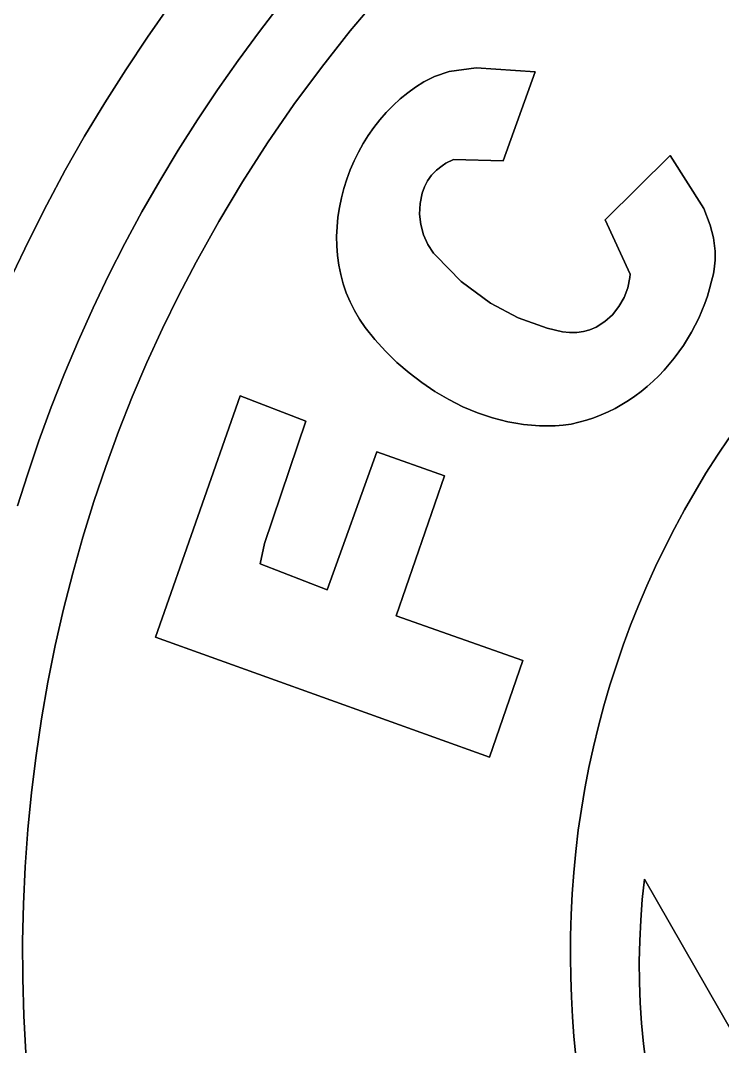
# Model space of a CAD drawing. Extents: x -357 to 364, y -246 to 254.
# Drawn here: x -113.3 to -56.7, y -2.5 to 80.2 of the extents above; entities that cross this region are included whole.
import ezdxf

# ---------------------------------------------------------------- set-up
doc = ezdxf.new("R2010")
doc.units = 0
doc.header["$MEASUREMENT"] = 0
doc.linetypes.add('CONTINUOUS_100', pattern=[0])
for name, color, linetype in [('COLOR_0260AAFF', 7, 'CONTINUOUS'), ('COLOR_DB053EFF', 7, 'CONTINUOUS'), ('COLOR_FFFFFFFF', 7, 'CONTINUOUS'), ('DAMIEL', 171, 'CONTINUOUS')]:
    doc.layers.add(name, color=color, linetype=linetype)

msp = doc.modelspace()

# ---------------------------------------------------------------- linework, layer by layer
at = {"layer": 'COLOR_0260AAFF', "linetype": 'CONTINUOUS_100'}
for p, q in [((-103.054922, 78.832675), (-101.235799, 81.41099)), ((-92.25868, 81.574174), (-94.029594, 79.284693)), ((-104.809604, 76.210456), (-103.054922, 78.832675)), ((-94.029594, 79.284693), (-95.746938, 76.954927)), ((-95.746938, 76.954927), (-97.40968, 74.586074)), ((-106.499219, 73.54606), (-104.809604, 76.210456)), ((-97.40968, 74.586074), (-99.01679, 72.179332)), ((-108.123143, 70.841217), (-106.499219, 73.54606)), ((-99.01679, 72.179332), (-100.567236, 69.735899)), ((-109.680751, 68.097654), (-108.123143, 70.841217)), ((-100.567236, 69.735899), (-102.059987, 67.256973)), ((-111.171418, 65.317099), (-109.680751, 68.097654)), ((-102.059987, 67.256973), (-103.494011, 64.743752)), ((-112.594518, 62.50128), (-111.171418, 65.317099)), ((-103.494011, 64.743752), (-104.868276, 62.197434)), ((-113.949427, 59.651925), (-112.594518, 62.50128)), ((-104.868276, 62.197434), (-106.181751, 59.619216)), ((-106.181751, 59.619216), (-107.433404, 57.010298)), ((-107.433404, 57.010298), (-108.622205, 54.371876)), ((-108.622205, 54.371876), (-109.747122, 51.70515)), ((-109.747122, 51.70515), (-110.807123, 49.011316)), ((-110.807123, 49.011316), (-111.801177, 46.291573)), ((-111.801177, 46.291573), (-112.728252, 43.547119)), ((-112.728252, 43.547119), (-113.519842, 41.049106)), ((-63.151781, 9.29807), (-62.9729, 10.959783)), ((-62.9729, 10.959783), (-49.040135, -13.38754)), ((-63.280609, 7.635026), (-63.151781, 9.29807)), ((-63.360178, 5.9715), (-63.280609, 7.635026)), ((-63.391282, 4.308341), (-63.360178, 5.9715)), ((-63.374714, 2.646401), (-63.391282, 4.308341)), ((-63.31127, 0.986529), (-63.374714, 2.646401)), ((-63.201743, -0.670425), (-63.31127, 0.986529)), ((-63.046927, -2.323611), (-63.201743, -0.670425)), ((-62.847616, -3.972179), (-63.046927, -2.323611))]:
    msp.add_line(p, q, dxfattribs=at)
at = {"layer": 'COLOR_DB053EFF', "linetype": 'CONTINUOUS_100'}
for p, q in [((-86.701405, 79.332575), (-84.290349, 82.187989)), ((-86.701405, 79.332575), (-84.290349, 82.187989)), ((-89.019971, 76.401471), (-86.701405, 79.332575)), ((-89.019971, 76.401471), (-86.701405, 79.332575)), ((-91.243078, 73.396907), (-89.019971, 76.401471)), ((-91.243078, 73.396907), (-89.019971, 76.401471)), ((-76.537944, 76.359241), (-78.718272, 76.06523)), ((-76.537944, 76.359241), (-78.718272, 76.06523)), ((-71.779527, 76.040663), (-76.537944, 76.359241)), ((-71.779527, 76.040663), (-76.537944, 76.359241)), ((-79.914561, 75.665653), (-80.778307, 75.22844)), ((-79.914561, 75.665653), (-80.778307, 75.22844)), ((-78.718272, 76.06523), (-79.914561, 75.665653)), ((-78.718272, 76.06523), (-79.914561, 75.665653)), ((-74.377992, 68.856975), (-71.779527, 76.040663)), ((-74.377992, 68.856975), (-71.779527, 76.040663)), ((-81.4354, 74.811362), (-82.06617, 74.354976)), ((-81.4354, 74.811362), (-82.06617, 74.354976)), ((-80.778307, 75.22844), (-81.4354, 74.811362)), ((-80.778307, 75.22844), (-81.4354, 74.811362)), ((-82.669622, 73.861546), (-83.244759, 73.333331)), ((-82.669622, 73.861546), (-83.244759, 73.333331)), ((-82.06617, 74.354976), (-82.669622, 73.861546)), ((-82.06617, 74.354976), (-82.669622, 73.861546)), ((-93.367754, 70.321112), (-91.243078, 73.396907)), ((-93.367754, 70.321112), (-91.243078, 73.396907)), ((-83.244759, 73.333331), (-83.790587, 72.772594)), ((-83.244759, 73.333331), (-83.790587, 72.772594)), ((-84.306107, 72.181597), (-84.790325, 71.5626)), ((-84.306107, 72.181597), (-84.790325, 71.5626)), ((-83.790587, 72.772594), (-84.306107, 72.181597)), ((-83.790587, 72.772594), (-84.306107, 72.181597)), ((-84.790325, 71.5626), (-85.242245, 70.917866)), ((-84.790325, 71.5626), (-85.242245, 70.917866)), ((-95.39103, 67.176316), (-93.367754, 70.321112)), ((-95.39103, 67.176316), (-93.367754, 70.321112)), ((-85.242245, 70.917866), (-85.660871, 70.249655)), ((-85.242245, 70.917866), (-85.660871, 70.249655)), ((-86.045206, 69.560229), (-86.394255, 68.851851)), ((-86.045206, 69.560229), (-86.394255, 68.851851)), ((-85.660871, 70.249655), (-86.045206, 69.560229)), ((-85.660871, 70.249655), (-86.045206, 69.560229)), ((-86.394255, 68.851851), (-86.707022, 68.12678)), ((-86.394255, 68.851851), (-86.707022, 68.12678)), ((-79.297096, 68.468704), (-78.998884, 68.683461)), ((-79.297096, 68.468704), (-78.998884, 68.683461)), ((-78.998884, 68.683461), (-78.367643, 68.966361)), ((-78.998884, 68.683461), (-78.367643, 68.966361)), ((-78.367643, 68.966361), (-74.377992, 68.856975)), ((-78.367643, 68.966361), (-74.377992, 68.856975)), ((-60.903229, 69.296658), (-66.134581, 64.110065)), ((-60.903229, 69.296658), (-66.134581, 64.110065)), ((-58.17966, 65.029537), (-60.903229, 69.296658)), ((-58.17966, 65.029537), (-60.903229, 69.296658)), ((-86.707022, 68.12678), (-86.98251, 67.38728)), ((-86.707022, 68.12678), (-86.98251, 67.38728)), ((-80.139359, 67.708505), (-79.752347, 68.115308)), ((-80.139359, 67.708505), (-79.752347, 68.115308)), ((-79.752347, 68.115308), (-79.297096, 68.468704)), ((-79.752347, 68.115308), (-79.297096, 68.468704)), ((-97.309934, 63.964747), (-95.39103, 67.176316)), ((-97.309934, 63.964747), (-95.39103, 67.176316)), ((-86.98251, 67.38728), (-87.219725, 66.635611)), ((-86.98251, 67.38728), (-87.219725, 66.635611)), ((-80.7143, 66.765092), (-80.45954, 67.255897)), ((-80.7143, 66.765092), (-80.45954, 67.255897)), ((-80.45954, 67.255897), (-80.139359, 67.708505)), ((-80.45954, 67.255897), (-80.139359, 67.708505)), ((-87.219725, 66.635611), (-87.417669, 65.874035)), ((-87.219725, 66.635611), (-87.417669, 65.874035)), ((-81.074231, 65.420868), (-80.905049, 66.243693)), ((-81.074231, 65.420868), (-80.905049, 66.243693)), ((-80.905049, 66.243693), (-80.7143, 66.765092)), ((-80.905049, 66.243693), (-80.7143, 66.765092)), ((-87.417669, 65.874035), (-87.575347, 65.104813)), ((-87.417669, 65.874035), (-87.575347, 65.104813)), ((-81.107315, 64.571988), (-81.074231, 65.420868)), ((-81.107315, 64.571988), (-81.074231, 65.420868)), ((-87.575347, 65.104813), (-87.691764, 64.330208)), ((-87.575347, 65.104813), (-87.691764, 64.330208)), ((-81.009054, 63.722718), (-81.107315, 64.571988)), ((-81.009054, 63.722718), (-81.107315, 64.571988)), ((-57.665079, 63.688153), (-58.17966, 65.029537)), ((-57.665079, 63.688153), (-58.17966, 65.029537)), ((-99.121497, 60.688636), (-97.309934, 63.964747)), ((-99.121497, 60.688636), (-97.309934, 63.964747)), ((-87.691764, 64.330208), (-87.765922, 63.552479)), ((-87.691764, 64.330208), (-87.765922, 63.552479)), ((-80.784207, 62.898726), (-81.009054, 63.722718)), ((-80.784207, 62.898726), (-81.009054, 63.722718)), ((-66.134581, 64.110065), (-64.138304, 59.726604)), ((-66.134581, 64.110065), (-64.138304, 59.726604)), ((-87.765922, 63.552479), (-87.796826, 62.77389)), ((-87.765922, 63.552479), (-87.796826, 62.77389)), ((-80.437527, 62.12568), (-80.784207, 62.898726)), ((-80.437527, 62.12568), (-80.784207, 62.898726)), ((-57.40813, 62.650543), (-57.665079, 63.688153)), ((-57.40813, 62.650543), (-57.665079, 63.688153)), ((-87.796826, 62.77389), (-87.78348, 61.996701)), ((-87.796826, 62.77389), (-87.78348, 61.996701)), ((-79.973773, 61.429245), (-80.437527, 62.12568)), ((-79.973773, 61.429245), (-80.437527, 62.12568)), ((-57.283009, 61.587534), (-57.40813, 62.650543)), ((-57.283009, 61.587534), (-57.40813, 62.650543)), ((-87.78348, 61.996701), (-87.724888, 61.223175)), ((-87.78348, 61.996701), (-87.724888, 61.223175)), ((-87.724888, 61.223175), (-87.620055, 60.455571)), ((-87.724888, 61.223175), (-87.620055, 60.455571)), ((-79.793994, 61.218562), (-79.973773, 61.429245)), ((-79.793994, 61.218562), (-79.973773, 61.429245)), ((-77.747606, 59.135059), (-79.793994, 61.218562)), ((-77.747606, 59.135059), (-79.793994, 61.218562)), ((-57.282286, 60.865488), (-57.283009, 61.587534)), ((-57.282286, 60.865488), (-57.283009, 61.587534)), ((-100.518755, 58.027976), (-99.121497, 60.688636)), ((-100.518755, 58.027976), (-99.121497, 60.688636)), ((-87.620055, 60.455571), (-87.467983, 59.696153)), ((-87.620055, 60.455571), (-87.467983, 59.696153)), ((-57.354332, 60.133261), (-57.282286, 60.865488)), ((-57.354332, 60.133261), (-57.282286, 60.865488)), ((-87.467983, 59.696153), (-87.267678, 58.947182)), ((-87.467983, 59.696153), (-87.267678, 58.947182)), ((-64.138304, 59.726604), (-64.161816, 59.446018)), ((-64.138304, 59.726604), (-64.161816, 59.446018)), ((-57.556141, 59.15362), (-57.419417, 59.763469)), ((-57.556141, 59.15362), (-57.419417, 59.763469)), ((-57.419417, 59.763469), (-57.354332, 60.133261)), ((-57.419417, 59.763469), (-57.354332, 60.133261)), ((-87.267678, 58.947182), (-87.018142, 58.210919)), ((-87.267678, 58.947182), (-87.018142, 58.210919)), ((-75.388494, 57.393463), (-77.747606, 59.135059)), ((-75.388494, 57.393463), (-77.747606, 59.135059)), ((-64.161816, 59.446018), (-64.326784, 58.620372)), ((-64.161816, 59.446018), (-64.326784, 58.620372)), ((-57.717569, 58.548063), (-57.556141, 59.15362)), ((-57.717569, 58.548063), (-57.556141, 59.15362)), ((-101.843846, 55.331759), (-100.518755, 58.027976)), ((-101.843846, 55.331759), (-100.518755, 58.027976)), ((-87.018142, 58.210919), (-86.718381, 57.489625)), ((-87.018142, 58.210919), (-86.718381, 57.489625)), ((-64.326784, 58.620372), (-64.623339, 57.83385)), ((-64.326784, 58.620372), (-64.623339, 57.83385)), ((-58.112457, 57.353896), (-57.90318, 57.947816)), ((-58.112457, 57.353896), (-57.90318, 57.947816)), ((-57.90318, 57.947816), (-57.717569, 58.548063)), ((-57.90318, 57.947816), (-57.717569, 58.548063)), ((-86.718381, 57.489625), (-86.367399, 56.785562)), ((-86.718381, 57.489625), (-86.367399, 56.785562)), ((-73.16784, 56.217873), (-75.388494, 57.393463)), ((-73.16784, 56.217873), (-75.388494, 57.393463)), ((-65.038544, 57.105679), (-65.559464, 56.455089)), ((-65.038544, 57.105679), (-65.559464, 56.455089)), ((-64.623339, 57.83385), (-65.038544, 57.105679)), ((-64.623339, 57.83385), (-65.038544, 57.105679)), ((-58.344879, 56.767322), (-58.112457, 57.353896)), ((-58.344879, 56.767322), (-58.112457, 57.353896)), ((-86.367399, 56.785562), (-85.964198, 56.100993)), ((-86.367399, 56.785562), (-85.964198, 56.100993)), ((-65.559464, 56.455089), (-66.173162, 55.901305)), ((-65.559464, 56.455089), (-66.173162, 55.901305)), ((-58.599928, 56.18911), (-58.344879, 56.767322)), ((-58.599928, 56.18911), (-58.344879, 56.767322)), ((-85.964198, 56.100993), (-85.507784, 55.438177)), ((-85.964198, 56.100993), (-85.507784, 55.438177)), ((-85.507784, 55.438177), (-84.710981, 54.450037)), ((-85.507784, 55.438177), (-84.710981, 54.450037)), ((-70.80805, 55.374616), (-73.16784, 56.217873)), ((-70.80805, 55.374616), (-73.16784, 56.217873)), ((-66.866702, 55.463558), (-67.367031, 55.245686)), ((-66.866702, 55.463558), (-67.367031, 55.245686)), ((-66.173162, 55.901305), (-66.866702, 55.463558)), ((-66.173162, 55.901305), (-66.866702, 55.463558)), ((-59.17583, 55.061845), (-58.877084, 55.620279)), ((-59.17583, 55.061845), (-58.877084, 55.620279)), ((-58.877084, 55.620279), (-58.599928, 56.18911)), ((-58.877084, 55.620279), (-58.599928, 56.18911)), ((-103.096551, 52.601932), (-101.843846, 55.331759)), ((-103.096551, 52.601932), (-101.843846, 55.331759)), ((-69.58905, 55.089315), (-70.80805, 55.374616)), ((-69.58905, 55.089315), (-70.80805, 55.374616)), ((-69.008106, 55.009746), (-69.58905, 55.089315)), ((-69.008106, 55.009746), (-69.58905, 55.089315)), ((-68.441566, 55.013082), (-69.008106, 55.009746)), ((-68.441566, 55.013082), (-69.008106, 55.009746)), ((-67.893263, 55.093628), (-68.441566, 55.013082)), ((-67.893263, 55.093628), (-68.441566, 55.013082)), ((-67.367031, 55.245686), (-67.893263, 55.093628)), ((-67.367031, 55.245686), (-67.893263, 55.093628)), ((-59.495645, 54.514828), (-59.17583, 55.061845)), ((-59.495645, 54.514828), (-59.17583, 55.061845)), ((-84.710981, 54.450037), (-83.851307, 53.504624)), ((-84.710981, 54.450037), (-83.851307, 53.504624)), ((-60.196408, 53.459112), (-59.836011, 53.980245)), ((-60.196408, 53.459112), (-59.836011, 53.980245)), ((-59.836011, 53.980245), (-59.495645, 54.514828)), ((-59.836011, 53.980245), (-59.495645, 54.514828)), ((-83.851307, 53.504624), (-82.932971, 52.60745)), ((-83.851307, 53.504624), (-82.932971, 52.60745)), ((-60.975221, 52.461273), (-60.576317, 52.952449)), ((-60.975221, 52.461273), (-60.576317, 52.952449)), ((-60.576317, 52.952449), (-60.196408, 53.459112)), ((-60.576317, 52.952449), (-60.196408, 53.459112)), ((-104.276653, 49.840442), (-103.096551, 52.601932)), ((-104.276653, 49.840442), (-103.096551, 52.601932)), ((-82.932971, 52.60745), (-81.960181, 51.764022)), ((-82.932971, 52.60745), (-81.960181, 51.764022)), ((-61.392598, 51.986601), (-60.975221, 52.461273)), ((-61.392598, 51.986601), (-60.975221, 52.461273)), ((-81.960181, 51.764022), (-80.937149, 50.979852)), ((-81.960181, 51.764022), (-80.937149, 50.979852)), ((-62.280701, 51.090841), (-61.827932, 51.529451)), ((-62.280701, 51.090841), (-61.827932, 51.529451)), ((-61.827932, 51.529451), (-61.392598, 51.986601)), ((-61.827932, 51.529451), (-61.392598, 51.986601)), ((-80.937149, 50.979852), (-79.868082, 50.26045)), ((-80.937149, 50.979852), (-79.868082, 50.26045)), ((-63.236473, 50.273312), (-62.750388, 50.671789)), ((-63.236473, 50.273312), (-62.750388, 50.671789)), ((-62.750388, 50.671789), (-62.280701, 51.090841)), ((-62.750388, 50.671789), (-62.280701, 51.090841)), ((-105.383933, 47.049235), (-104.276653, 49.840442)), ((-105.383933, 47.049235), (-104.276653, 49.840442)), ((-95.58667, 49.922741), (-102.413876, 30.44653)), ((-95.58667, 49.922741), (-102.413876, 30.44653)), ((-90.29177, 47.86904), (-95.58667, 49.922741)), ((-90.29177, 47.86904), (-95.58667, 49.922741)), ((-79.868082, 50.26045), (-78.757191, 49.611324)), ((-79.868082, 50.26045), (-78.757191, 49.611324)), ((-64.255763, 49.542155), (-63.738438, 49.896428)), ((-64.255763, 49.542155), (-63.738438, 49.896428)), ((-63.738438, 49.896428), (-63.236473, 50.273312)), ((-63.738438, 49.896428), (-63.236473, 50.273312)), ((-78.757191, 49.611324), (-77.608685, 49.037985)), ((-78.757191, 49.611324), (-77.608685, 49.037985)), ((-77.608685, 49.037985), (-76.426774, 48.545942)), ((-77.608685, 49.037985), (-76.426774, 48.545942)), ((-65.894708, 48.625178), (-65.334417, 48.905512)), ((-65.894708, 48.625178), (-65.334417, 48.905512)), ((-65.334417, 48.905512), (-64.787928, 49.211511)), ((-65.334417, 48.905512), (-64.787928, 49.211511)), ((-64.787928, 49.211511), (-64.255763, 49.542155)), ((-64.787928, 49.211511), (-64.255763, 49.542155)), ((-76.426774, 48.545942), (-75.215667, 48.140706)), ((-76.426774, 48.545942), (-75.215667, 48.140706)), ((-75.215667, 48.140706), (-74.60048, 47.972362)), ((-75.215667, 48.140706), (-74.60048, 47.972362)), ((-67.65321, 47.948334), (-67.054624, 48.145571)), ((-67.65321, 47.948334), (-67.054624, 48.145571)), ((-67.054624, 48.145571), (-66.468283, 48.371525)), ((-67.054624, 48.145571), (-66.468283, 48.371525)), ((-66.468283, 48.371525), (-65.894708, 48.625178)), ((-66.468283, 48.371525), (-65.894708, 48.625178)), ((-93.621732, 38.009184), (-90.29177, 47.86904)), ((-93.621732, 38.009184), (-90.29177, 47.86904)), ((-74.60048, 47.972362), (-73.979573, 47.827786)), ((-74.60048, 47.972362), (-73.979573, 47.827786)), ((-73.979573, 47.827786), (-73.353472, 47.707666)), ((-73.979573, 47.827786), (-73.353472, 47.707666)), ((-73.353472, 47.707666), (-72.722703, 47.612692)), ((-73.353472, 47.707666), (-72.722703, 47.612692)), ((-72.722703, 47.612692), (-72.087792, 47.543551)), ((-72.722703, 47.612692), (-72.087792, 47.543551)), ((-72.087792, 47.543551), (-71.449266, 47.500933)), ((-72.087792, 47.543551), (-71.449266, 47.500933)), ((-71.449266, 47.500933), (-70.80765, 47.485527)), ((-71.449266, 47.500933), (-70.80765, 47.485527)), ((-70.80765, 47.485527), (-70.163471, 47.498021)), ((-70.80765, 47.485527), (-70.163471, 47.498021)), ((-70.163471, 47.498021), (-69.517255, 47.539103)), ((-70.163471, 47.498021), (-69.517255, 47.539103)), ((-69.517255, 47.539103), (-68.885045, 47.644083)), ((-69.517255, 47.539103), (-68.885045, 47.644083)), ((-68.885045, 47.644083), (-68.263523, 47.780832)), ((-68.885045, 47.644083), (-68.263523, 47.780832)), ((-68.263523, 47.780832), (-67.65321, 47.948334)), ((-68.263523, 47.780832), (-67.65321, 47.948334)), ((-106.418174, 44.230257), (-105.383933, 47.049235)), ((-106.418174, 44.230257), (-105.383933, 47.049235)), ((-56.140378, 46.542386), (-57.094206, 45.122034)), ((-56.140378, 46.542386), (-57.094206, 45.122034)), ((-84.554331, 45.401475), (-88.573234, 34.270579)), ((-84.554331, 45.401475), (-88.573234, 34.270579)), ((-79.090116, 43.465497), (-84.554331, 45.401475)), ((-79.090116, 43.465497), (-84.554331, 45.401475)), ((-57.094206, 45.122034), (-58.013529, 43.679103)), ((-57.094206, 45.122034), (-58.013529, 43.679103)), ((-107.379156, 41.385456), (-106.418174, 44.230257)), ((-107.379156, 41.385456), (-106.418174, 44.230257)), ((-83.004672, 32.185532), (-79.090116, 43.465497)), ((-83.004672, 32.185532), (-79.090116, 43.465497)), ((-58.013529, 43.679103), (-58.898038, 42.214503)), ((-58.013529, 43.679103), (-58.898038, 42.214503)), ((-58.898038, 42.214503), (-59.747429, 40.729147)), ((-58.898038, 42.214503), (-59.747429, 40.729147)), ((-108.266662, 38.516777), (-107.379156, 41.385456)), ((-108.266662, 38.516777), (-107.379156, 41.385456)), ((-59.747429, 40.729147), (-60.561393, 39.223947)), ((-59.747429, 40.729147), (-60.561393, 39.223947)), ((-60.561393, 39.223947), (-61.339623, 37.699816)), ((-60.561393, 39.223947), (-61.339623, 37.699816)), ((-109.080473, 35.626168), (-108.266662, 38.516777)), ((-109.080473, 35.626168), (-108.266662, 38.516777)), ((-93.962896, 36.378422), (-93.621732, 38.009184)), ((-93.962896, 36.378422), (-93.621732, 38.009184)), ((-61.339623, 37.699816), (-62.081814, 36.157667)), ((-61.339623, 37.699816), (-62.081814, 36.157667)), ((-109.820372, 32.715575), (-109.080473, 35.626168)), ((-109.820372, 32.715575), (-109.080473, 35.626168)), ((-88.573234, 34.270579), (-93.962896, 36.378422)), ((-88.573234, 34.270579), (-93.962896, 36.378422)), ((-62.081814, 36.157667), (-62.787657, 34.598411)), ((-62.081814, 36.157667), (-62.787657, 34.598411)), ((-62.787657, 34.598411), (-63.456847, 33.02296)), ((-62.787657, 34.598411), (-63.456847, 33.02296)), ((-110.48614, 29.786944), (-109.820372, 32.715575)), ((-110.48614, 29.786944), (-109.820372, 32.715575)), ((-63.456847, 33.02296), (-64.089077, 31.432228)), ((-63.456847, 33.02296), (-64.089077, 31.432228)), ((-72.771271, 28.585845), (-83.004672, 32.185532)), ((-72.771271, 28.585845), (-83.004672, 32.185532)), ((-64.089077, 31.432228), (-64.684039, 29.827126)), ((-64.089077, 31.432228), (-64.684039, 29.827126)), ((-111.077558, 26.842223), (-110.48614, 29.786944)), ((-111.077558, 26.842223), (-110.48614, 29.786944)), ((-102.413876, 30.44653), (-75.482012, 20.789302)), ((-102.413876, 30.44653), (-75.482012, 20.789302)), ((-64.684039, 29.827126), (-65.241427, 28.208567)), ((-64.684039, 29.827126), (-65.241427, 28.208567)), ((-75.482012, 20.789302), (-72.771271, 28.585845)), ((-75.482012, 20.789302), (-72.771271, 28.585845)), ((-65.241427, 28.208567), (-65.760934, 26.577463)), ((-65.241427, 28.208567), (-65.760934, 26.577463)), ((-111.594409, 23.883357), (-111.077558, 26.842223)), ((-111.594409, 23.883357), (-111.077558, 26.842223)), ((-65.760934, 26.577463), (-66.242253, 24.934727)), ((-65.760934, 26.577463), (-66.242253, 24.934727)), ((-66.242253, 24.934727), (-66.685077, 23.28127)), ((-66.242253, 24.934727), (-66.685077, 23.28127)), ((-112.036475, 20.912293), (-111.594409, 23.883357)), ((-112.036475, 20.912293), (-111.594409, 23.883357)), ((-66.685077, 23.28127), (-67.0891, 21.618005)), ((-66.685077, 23.28127), (-67.0891, 21.618005)), ((-67.0891, 21.618005), (-67.454015, 19.945844)), ((-67.0891, 21.618005), (-67.454015, 19.945844)), ((-112.403537, 17.930978), (-112.036475, 20.912293)), ((-112.403537, 17.930978), (-112.036475, 20.912293)), ((-67.454015, 19.945844), (-67.779514, 18.265701)), ((-67.454015, 19.945844), (-67.779514, 18.265701)), ((-67.779514, 18.265701), (-68.065291, 16.578486)), ((-67.779514, 18.265701), (-68.065291, 16.578486)), ((-112.695377, 14.941358), (-112.403537, 17.930978)), ((-112.695377, 14.941358), (-112.403537, 17.930978)), ((-68.065291, 16.578486), (-68.31104, 14.885113)), ((-68.065291, 16.578486), (-68.31104, 14.885113)), ((-112.911776, 11.945379), (-112.695377, 14.941358)), ((-112.911776, 11.945379), (-112.695377, 14.941358)), ((-68.31104, 14.885113), (-68.516453, 13.186493)), ((-68.31104, 14.885113), (-68.516453, 13.186493)), ((-68.516453, 13.186493), (-68.681223, 11.48354)), ((-68.516453, 13.186493), (-68.681223, 11.48354)), ((-113.052518, 8.94499), (-112.911776, 11.945379)), ((-113.052518, 8.94499), (-112.911776, 11.945379)), ((-68.681223, 11.48354), (-68.805044, 9.777165)), ((-68.681223, 11.48354), (-68.805044, 9.777165)), ((-68.805044, 9.777165), (-68.887608, 8.06828)), ((-68.805044, 9.777165), (-68.887608, 8.06828)), ((-113.117382, 5.942135), (-113.052518, 8.94499)), ((-113.117382, 5.942135), (-113.052518, 8.94499)), ((-68.887608, 8.06828), (-68.92861, 6.357799)), ((-68.887608, 8.06828), (-68.92861, 6.357799)), ((-113.106152, 2.938761), (-113.117382, 5.942135)), ((-113.106152, 2.938761), (-113.117382, 5.942135)), ((-68.92861, 6.357799), (-68.927742, 4.646633)), ((-68.92861, 6.357799), (-68.927742, 4.646633)), ((-68.927742, 4.646633), (-68.918267, 3.046427)), ((-68.927742, 4.646633), (-68.918267, 3.046427)), ((-113.018609, -0.063184), (-113.106152, 2.938761)), ((-113.018609, -0.063184), (-113.106152, 2.938761)), ((-68.918267, 3.046427), (-68.871498, 1.447379)), ((-68.918267, 3.046427), (-68.871498, 1.447379)), ((-68.871498, 1.447379), (-68.78775, -0.149796)), ((-68.871498, 1.447379), (-68.78775, -0.149796)), ((-112.854534, -3.061754), (-113.018609, -0.063184)), ((-112.854534, -3.061754), (-113.018609, -0.063184)), ((-68.78775, -0.149796), (-68.667344, -1.744383)), ((-68.78775, -0.149796), (-68.667344, -1.744383)), ((-68.667344, -1.744383), (-68.510595, -3.335667)), ((-68.667344, -1.744383), (-68.510595, -3.335667))]:
    msp.add_line(p, q, dxfattribs=at)
at = {"layer": 'COLOR_FFFFFFFF', "linetype": 'CONTINUOUS_100'}
for p, q in [((-84.290349, 82.187989), (-86.701405, 79.332575)), ((-101.235799, 81.41099), (-103.054922, 78.832675)), ((-94.029594, 79.284693), (-92.25868, 81.574174)), ((-103.054922, 78.832675), (-104.809604, 76.210456)), ((-95.746938, 76.954927), (-94.029594, 79.284693)), ((-86.701405, 79.332575), (-89.019971, 76.401471)), ((-97.40968, 74.586074), (-95.746938, 76.954927)), ((-104.809604, 76.210456), (-106.499219, 73.54606)), ((-89.019971, 76.401471), (-91.243078, 73.396907)), ((-78.718272, 76.06523), (-76.537944, 76.359241)), ((-76.537944, 76.359241), (-71.779527, 76.040663)), ((-80.778307, 75.22844), (-79.914561, 75.665653)), ((-79.914561, 75.665653), (-78.718272, 76.06523)), ((-71.779527, 76.040663), (-74.377992, 68.856975)), ((-99.01679, 72.179332), (-97.40968, 74.586074)), ((-82.06617, 74.354976), (-81.4354, 74.811362)), ((-81.4354, 74.811362), (-80.778307, 75.22844)), ((-83.244759, 73.333331), (-82.669622, 73.861546)), ((-82.669622, 73.861546), (-82.06617, 74.354976)), ((-106.499219, 73.54606), (-108.123143, 70.841217)), ((-91.243078, 73.396907), (-93.367754, 70.321112)), ((-83.790587, 72.772594), (-83.244759, 73.333331)), ((-100.567236, 69.735899), (-99.01679, 72.179332)), ((-84.790325, 71.5626), (-84.306107, 72.181597)), ((-84.306107, 72.181597), (-83.790587, 72.772594)), ((-85.242245, 70.917866), (-84.790325, 71.5626)), ((-108.123143, 70.841217), (-109.680751, 68.097654)), ((-93.367754, 70.321112), (-95.39103, 67.176316)), ((-85.660871, 70.249655), (-85.242245, 70.917866)), ((-102.059987, 67.256973), (-100.567236, 69.735899)), ((-86.394255, 68.851851), (-86.045206, 69.560229)), ((-86.045206, 69.560229), (-85.660871, 70.249655)), ((-86.707022, 68.12678), (-86.394255, 68.851851)), ((-78.998884, 68.683461), (-79.297096, 68.468704)), ((-78.367643, 68.966361), (-78.998884, 68.683461)), ((-74.377992, 68.856975), (-78.367643, 68.966361)), ((-66.134581, 64.110065), (-60.903229, 69.296658)), ((-60.903229, 69.296658), (-58.17966, 65.029537)), ((-109.680751, 68.097654), (-111.171418, 65.317099)), ((-86.98251, 67.38728), (-86.707022, 68.12678)), ((-79.752347, 68.115308), (-80.139359, 67.708505)), ((-79.297096, 68.468704), (-79.752347, 68.115308)), ((-103.494011, 64.743752), (-102.059987, 67.256973)), ((-95.39103, 67.176316), (-97.309934, 63.964747)), ((-87.219725, 66.635611), (-86.98251, 67.38728)), ((-80.45954, 67.255897), (-80.7143, 66.765092)), ((-80.139359, 67.708505), (-80.45954, 67.255897)), ((-87.417669, 65.874035), (-87.219725, 66.635611)), ((-80.905049, 66.243693), (-81.074231, 65.420868)), ((-80.7143, 66.765092), (-80.905049, 66.243693)), ((-87.575347, 65.104813), (-87.417669, 65.874035)), ((-81.074231, 65.420868), (-81.107315, 64.571988)), ((-111.171418, 65.317099), (-112.594518, 62.50128)), ((-104.868276, 62.197434), (-103.494011, 64.743752)), ((-87.691764, 64.330208), (-87.575347, 65.104813)), ((-81.107315, 64.571988), (-81.009054, 63.722718)), ((-58.17966, 65.029537), (-57.665079, 63.688153)), ((-97.309934, 63.964747), (-99.121497, 60.688636)), ((-87.765922, 63.552479), (-87.691764, 64.330208)), ((-81.009054, 63.722718), (-80.784207, 62.898726)), ((-64.138304, 59.726604), (-66.134581, 64.110065)), ((-87.796826, 62.77389), (-87.765922, 63.552479)), ((-80.784207, 62.898726), (-80.437527, 62.12568)), ((-57.665079, 63.688153), (-57.40813, 62.650543)), ((-112.594518, 62.50128), (-113.949427, 59.651925)), ((-106.181751, 59.619216), (-104.868276, 62.197434)), ((-87.78348, 61.996701), (-87.796826, 62.77389)), ((-80.437527, 62.12568), (-79.973773, 61.429245)), ((-57.40813, 62.650543), (-57.283009, 61.587534)), ((-87.724888, 61.223175), (-87.78348, 61.996701)), ((-87.620055, 60.455571), (-87.724888, 61.223175)), ((-79.973773, 61.429245), (-79.793994, 61.218562)), ((-79.793994, 61.218562), (-77.747606, 59.135059)), ((-57.283009, 61.587534), (-57.282286, 60.865488)), ((-99.121497, 60.688636), (-100.518755, 58.027976)), ((-87.467983, 59.696153), (-87.620055, 60.455571)), ((-57.282286, 60.865488), (-57.354332, 60.133261)), ((-107.433404, 57.010298), (-106.181751, 59.619216)), ((-87.267678, 58.947182), (-87.467983, 59.696153)), ((-64.161816, 59.446018), (-64.138304, 59.726604)), ((-57.419417, 59.763469), (-57.556141, 59.15362)), ((-57.354332, 60.133261), (-57.419417, 59.763469)), ((-87.018142, 58.210919), (-87.267678, 58.947182)), ((-77.747606, 59.135059), (-75.388494, 57.393463)), ((-64.326784, 58.620372), (-64.161816, 59.446018)), ((-57.556141, 59.15362), (-57.717569, 58.548063)), ((-100.518755, 58.027976), (-101.843846, 55.331759)), ((-86.718381, 57.489625), (-87.018142, 58.210919)), ((-64.623339, 57.83385), (-64.326784, 58.620372)), ((-57.90318, 57.947816), (-58.112457, 57.353896)), ((-57.717569, 58.548063), (-57.90318, 57.947816)), ((-86.367399, 56.785562), (-86.718381, 57.489625)), ((-75.388494, 57.393463), (-73.16784, 56.217873)), ((-65.559464, 56.455089), (-65.038544, 57.105679)), ((-65.038544, 57.105679), (-64.623339, 57.83385)), ((-58.112457, 57.353896), (-58.344879, 56.767322)), ((-108.622205, 54.371876), (-107.433404, 57.010298)), ((-85.964198, 56.100993), (-86.367399, 56.785562)), ((-66.173162, 55.901305), (-65.559464, 56.455089)), ((-58.344879, 56.767322), (-58.599928, 56.18911)), ((-85.507784, 55.438177), (-85.964198, 56.100993)), ((-84.710981, 54.450037), (-85.507784, 55.438177)), ((-73.16784, 56.217873), (-70.80805, 55.374616)), ((-67.367031, 55.245686), (-66.866702, 55.463558)), ((-66.866702, 55.463558), (-66.173162, 55.901305)), ((-58.877084, 55.620279), (-59.17583, 55.061845)), ((-58.599928, 56.18911), (-58.877084, 55.620279)), ((-101.843846, 55.331759), (-103.096551, 52.601932)), ((-70.80805, 55.374616), (-69.58905, 55.089315)), ((-69.58905, 55.089315), (-69.008106, 55.009746)), ((-69.008106, 55.009746), (-68.441566, 55.013082)), ((-68.441566, 55.013082), (-67.893263, 55.093628)), ((-67.893263, 55.093628), (-67.367031, 55.245686)), ((-59.17583, 55.061845), (-59.495645, 54.514828)), ((-109.747122, 51.70515), (-108.622205, 54.371876)), ((-83.851307, 53.504624), (-84.710981, 54.450037)), ((-59.836011, 53.980245), (-60.196408, 53.459112)), ((-59.495645, 54.514828), (-59.836011, 53.980245)), ((-82.932971, 52.60745), (-83.851307, 53.504624)), ((-60.576317, 52.952449), (-60.975221, 52.461273)), ((-60.196408, 53.459112), (-60.576317, 52.952449)), ((-103.096551, 52.601932), (-104.276653, 49.840442)), ((-81.960181, 51.764022), (-82.932971, 52.60745)), ((-60.975221, 52.461273), (-61.392598, 51.986601)), ((-110.807123, 49.011316), (-109.747122, 51.70515)), ((-80.937149, 50.979852), (-81.960181, 51.764022)), ((-61.827932, 51.529451), (-62.280701, 51.090841)), ((-61.392598, 51.986601), (-61.827932, 51.529451)), ((-79.868082, 50.26045), (-80.937149, 50.979852)), ((-62.750388, 50.671789), (-63.236473, 50.273312)), ((-62.280701, 51.090841), (-62.750388, 50.671789)), ((-104.276653, 49.840442), (-105.383933, 47.049235)), ((-102.413876, 30.44653), (-95.58667, 49.922741)), ((-95.58667, 49.922741), (-90.29177, 47.86904)), ((-78.757191, 49.611324), (-79.868082, 50.26045)), ((-63.738438, 49.896428), (-64.255763, 49.542155)), ((-63.236473, 50.273312), (-63.738438, 49.896428)), ((-111.801177, 46.291573), (-110.807123, 49.011316)), ((-77.608685, 49.037985), (-78.757191, 49.611324)), ((-76.426774, 48.545942), (-77.608685, 49.037985)), ((-65.334417, 48.905512), (-65.894708, 48.625178)), ((-64.787928, 49.211511), (-65.334417, 48.905512)), ((-64.255763, 49.542155), (-64.787928, 49.211511)), ((-75.215667, 48.140706), (-76.426774, 48.545942)), ((-74.60048, 47.972362), (-75.215667, 48.140706)), ((-67.054624, 48.145571), (-67.65321, 47.948334)), ((-66.468283, 48.371525), (-67.054624, 48.145571)), ((-65.894708, 48.625178), (-66.468283, 48.371525)), ((-90.29177, 47.86904), (-93.621732, 38.009184)), ((-73.979573, 47.827786), (-74.60048, 47.972362)), ((-73.353472, 47.707666), (-73.979573, 47.827786)), ((-72.722703, 47.612692), (-73.353472, 47.707666)), ((-72.087792, 47.543551), (-72.722703, 47.612692)), ((-71.449266, 47.500933), (-72.087792, 47.543551)), ((-70.80765, 47.485527), (-71.449266, 47.500933)), ((-70.163471, 47.498021), (-70.80765, 47.485527)), ((-69.517255, 47.539103), (-70.163471, 47.498021)), ((-68.885045, 47.644083), (-69.517255, 47.539103)), ((-68.263523, 47.780832), (-68.885045, 47.644083)), ((-67.65321, 47.948334), (-68.263523, 47.780832)), ((-105.383933, 47.049235), (-106.418174, 44.230257)), ((-57.094206, 45.122034), (-56.140378, 46.542386)), ((-112.728252, 43.547119), (-111.801177, 46.291573)), ((-88.573234, 34.270579), (-84.554331, 45.401475)), ((-84.554331, 45.401475), (-79.090116, 43.465497)), ((-58.013529, 43.679103), (-57.094206, 45.122034)), ((-106.418174, 44.230257), (-107.379156, 41.385456)), ((-113.519842, 41.049106), (-112.728252, 43.547119)), ((-79.090116, 43.465497), (-83.004672, 32.185532)), ((-58.898038, 42.214503), (-58.013529, 43.679103)), ((-59.747429, 40.729147), (-58.898038, 42.214503)), ((-107.379156, 41.385456), (-108.266662, 38.516777)), ((-60.561393, 39.223947), (-59.747429, 40.729147)), ((-61.339623, 37.699816), (-60.561393, 39.223947)), ((-108.266662, 38.516777), (-109.080473, 35.626168)), ((-93.621732, 38.009184), (-93.962896, 36.378422)), ((-62.081814, 36.157667), (-61.339623, 37.699816)), ((-109.080473, 35.626168), (-109.820372, 32.715575)), ((-93.962896, 36.378422), (-88.573234, 34.270579)), ((-62.787657, 34.598411), (-62.081814, 36.157667)), ((-63.456847, 33.02296), (-62.787657, 34.598411)), ((-109.820372, 32.715575), (-110.48614, 29.786944)), ((-64.089077, 31.432228), (-63.456847, 33.02296)), ((-83.004672, 32.185532), (-72.771271, 28.585845)), ((-64.684039, 29.827126), (-64.089077, 31.432228)), ((-110.48614, 29.786944), (-111.077558, 26.842223)), ((-75.482012, 20.789302), (-102.413876, 30.44653)), ((-65.241427, 28.208567), (-64.684039, 29.827126)), ((-72.771271, 28.585845), (-75.482012, 20.789302)), ((-65.760934, 26.577463), (-65.241427, 28.208567)), ((-111.077558, 26.842223), (-111.594409, 23.883357)), ((-66.242253, 24.934727), (-65.760934, 26.577463)), ((-66.685077, 23.28127), (-66.242253, 24.934727)), ((-111.594409, 23.883357), (-112.036475, 20.912293)), ((-67.0891, 21.618005), (-66.685077, 23.28127)), ((-67.454015, 19.945844), (-67.0891, 21.618005)), ((-112.036475, 20.912293), (-112.403537, 17.930978)), ((-67.779514, 18.265701), (-67.454015, 19.945844)), ((-68.065291, 16.578486), (-67.779514, 18.265701)), ((-112.403537, 17.930978), (-112.695377, 14.941358)), ((-68.31104, 14.885113), (-68.065291, 16.578486)), ((-112.695377, 14.941358), (-112.911776, 11.945379)), ((-68.516453, 13.186493), (-68.31104, 14.885113)), ((-68.681223, 11.48354), (-68.516453, 13.186493)), ((-112.911776, 11.945379), (-113.052518, 8.94499)), ((-68.805044, 9.777165), (-68.681223, 11.48354)), ((-62.9729, 10.959783), (-63.151781, 9.29807)), ((-49.040135, -13.38754), (-62.9729, 10.959783)), ((-68.887608, 8.06828), (-68.805044, 9.777165)), ((-63.151781, 9.29807), (-63.280609, 7.635026)), ((-113.052518, 8.94499), (-113.117382, 5.942135)), ((-68.92861, 6.357799), (-68.887608, 8.06828)), ((-63.280609, 7.635026), (-63.360178, 5.9715)), ((-113.117382, 5.942135), (-113.106152, 2.938761)), ((-68.927742, 4.646633), (-68.92861, 6.357799)), ((-63.360178, 5.9715), (-63.391282, 4.308341)), ((-68.918267, 3.046427), (-68.927742, 4.646633)), ((-63.391282, 4.308341), (-63.374714, 2.646401)), ((-113.106152, 2.938761), (-113.018609, -0.063184)), ((-68.871498, 1.447379), (-68.918267, 3.046427)), ((-63.374714, 2.646401), (-63.31127, 0.986529)), ((-68.78775, -0.149796), (-68.871498, 1.447379)), ((-63.31127, 0.986529), (-63.201743, -0.670425)), ((-113.018609, -0.063184), (-112.854534, -3.061754)), ((-68.667344, -1.744383), (-68.78775, -0.149796)), ((-63.201743, -0.670425), (-63.046927, -2.323611)), ((-68.510595, -3.335667), (-68.667344, -1.744383)), ((-63.046927, -2.323611), (-62.847616, -3.972179))]:
    msp.add_line(p, q, dxfattribs=at)
at = {"layer": 'DAMIEL', "linetype": 'CONTINUOUS_100'}
for p, q in [((-86.701405, 79.332575), (-84.290349, 82.187989)), ((-86.701405, 79.332575), (-84.290349, 82.187989)), ((-103.054922, 78.832675), (-101.235799, 81.41099)), ((-92.25868, 81.574174), (-94.029594, 79.284693)), ((-104.809604, 76.210456), (-103.054922, 78.832675)), ((-94.029594, 79.284693), (-95.746938, 76.954927)), ((-89.019971, 76.401471), (-86.701405, 79.332575)), ((-89.019971, 76.401471), (-86.701405, 79.332575)), ((-95.746938, 76.954927), (-97.40968, 74.586074)), ((-106.499219, 73.54606), (-104.809604, 76.210456)), ((-91.243078, 73.396907), (-89.019971, 76.401471)), ((-91.243078, 73.396907), (-89.019971, 76.401471)), ((-76.537944, 76.359241), (-78.718272, 76.06523)), ((-76.537944, 76.359241), (-78.718272, 76.06523)), ((-71.779527, 76.040663), (-76.537944, 76.359241)), ((-71.779527, 76.040663), (-76.537944, 76.359241)), ((-79.914561, 75.665653), (-80.778307, 75.22844)), ((-79.914561, 75.665653), (-80.778307, 75.22844)), ((-78.718272, 76.06523), (-79.914561, 75.665653)), ((-78.718272, 76.06523), (-79.914561, 75.665653)), ((-74.377992, 68.856975), (-71.779527, 76.040663)), ((-74.377992, 68.856975), (-71.779527, 76.040663)), ((-97.40968, 74.586074), (-99.01679, 72.179332)), ((-81.4354, 74.811362), (-82.06617, 74.354976)), ((-81.4354, 74.811362), (-82.06617, 74.354976)), ((-80.778307, 75.22844), (-81.4354, 74.811362)), ((-80.778307, 75.22844), (-81.4354, 74.811362)), ((-82.669622, 73.861546), (-83.244759, 73.333331)), ((-82.669622, 73.861546), (-83.244759, 73.333331)), ((-82.06617, 74.354976), (-82.669622, 73.861546)), ((-82.06617, 74.354976), (-82.669622, 73.861546)), ((-108.123143, 70.841217), (-106.499219, 73.54606)), ((-93.367754, 70.321112), (-91.243078, 73.396907)), ((-93.367754, 70.321112), (-91.243078, 73.396907)), ((-83.244759, 73.333331), (-83.790587, 72.772594)), ((-83.244759, 73.333331), (-83.790587, 72.772594)), ((-99.01679, 72.179332), (-100.567236, 69.735899)), ((-84.306107, 72.181597), (-84.790325, 71.5626)), ((-84.306107, 72.181597), (-84.790325, 71.5626)), ((-83.790587, 72.772594), (-84.306107, 72.181597)), ((-83.790587, 72.772594), (-84.306107, 72.181597)), ((-84.790325, 71.5626), (-85.242245, 70.917866)), ((-84.790325, 71.5626), (-85.242245, 70.917866)), ((-109.680751, 68.097654), (-108.123143, 70.841217)), ((-95.39103, 67.176316), (-93.367754, 70.321112)), ((-95.39103, 67.176316), (-93.367754, 70.321112)), ((-85.242245, 70.917866), (-85.660871, 70.249655)), ((-85.242245, 70.917866), (-85.660871, 70.249655)), ((-100.567236, 69.735899), (-102.059987, 67.256973)), ((-86.045206, 69.560229), (-86.394255, 68.851851)), ((-86.045206, 69.560229), (-86.394255, 68.851851)), ((-85.660871, 70.249655), (-86.045206, 69.560229)), ((-85.660871, 70.249655), (-86.045206, 69.560229)), ((-86.394255, 68.851851), (-86.707022, 68.12678)), ((-86.394255, 68.851851), (-86.707022, 68.12678)), ((-79.297096, 68.468704), (-78.998884, 68.683461)), ((-79.297096, 68.468704), (-78.998884, 68.683461)), ((-78.998884, 68.683461), (-78.367643, 68.966361)), ((-78.998884, 68.683461), (-78.367643, 68.966361)), ((-78.367643, 68.966361), (-74.377992, 68.856975)), ((-78.367643, 68.966361), (-74.377992, 68.856975)), ((-60.903229, 69.296658), (-66.134581, 64.110065)), ((-60.903229, 69.296658), (-66.134581, 64.110065)), ((-58.17966, 65.029537), (-60.903229, 69.296658)), ((-58.17966, 65.029537), (-60.903229, 69.296658)), ((-111.171418, 65.317099), (-109.680751, 68.097654)), ((-86.707022, 68.12678), (-86.98251, 67.38728)), ((-86.707022, 68.12678), (-86.98251, 67.38728)), ((-80.139359, 67.708505), (-79.752347, 68.115308)), ((-80.139359, 67.708505), (-79.752347, 68.115308)), ((-79.752347, 68.115308), (-79.297096, 68.468704)), ((-79.752347, 68.115308), (-79.297096, 68.468704)), ((-102.059987, 67.256973), (-103.494011, 64.743752)), ((-97.309934, 63.964747), (-95.39103, 67.176316)), ((-97.309934, 63.964747), (-95.39103, 67.176316)), ((-86.98251, 67.38728), (-87.219725, 66.635611)), ((-86.98251, 67.38728), (-87.219725, 66.635611)), ((-80.7143, 66.765092), (-80.45954, 67.255897)), ((-80.7143, 66.765092), (-80.45954, 67.255897)), ((-80.45954, 67.255897), (-80.139359, 67.708505)), ((-80.45954, 67.255897), (-80.139359, 67.708505)), ((-87.219725, 66.635611), (-87.417669, 65.874035)), ((-87.219725, 66.635611), (-87.417669, 65.874035)), ((-81.074231, 65.420868), (-80.905049, 66.243693)), ((-81.074231, 65.420868), (-80.905049, 66.243693)), ((-80.905049, 66.243693), (-80.7143, 66.765092)), ((-80.905049, 66.243693), (-80.7143, 66.765092)), ((-87.417669, 65.874035), (-87.575347, 65.104813)), ((-87.417669, 65.874035), (-87.575347, 65.104813)), ((-81.107315, 64.571988), (-81.074231, 65.420868)), ((-81.107315, 64.571988), (-81.074231, 65.420868)), ((-112.594518, 62.50128), (-111.171418, 65.317099)), ((-103.494011, 64.743752), (-104.868276, 62.197434)), ((-87.575347, 65.104813), (-87.691764, 64.330208)), ((-87.575347, 65.104813), (-87.691764, 64.330208)), ((-81.009054, 63.722718), (-81.107315, 64.571988)), ((-81.009054, 63.722718), (-81.107315, 64.571988)), ((-57.665079, 63.688153), (-58.17966, 65.029537)), ((-57.665079, 63.688153), (-58.17966, 65.029537)), ((-99.121497, 60.688636), (-97.309934, 63.964747)), ((-99.121497, 60.688636), (-97.309934, 63.964747)), ((-87.691764, 64.330208), (-87.765922, 63.552479)), ((-87.691764, 64.330208), (-87.765922, 63.552479)), ((-80.784207, 62.898726), (-81.009054, 63.722718)), ((-80.784207, 62.898726), (-81.009054, 63.722718)), ((-66.134581, 64.110065), (-64.138304, 59.726604)), ((-66.134581, 64.110065), (-64.138304, 59.726604)), ((-87.765922, 63.552479), (-87.796826, 62.77389)), ((-87.765922, 63.552479), (-87.796826, 62.77389)), ((-80.437527, 62.12568), (-80.784207, 62.898726)), ((-80.437527, 62.12568), (-80.784207, 62.898726)), ((-57.40813, 62.650543), (-57.665079, 63.688153)), ((-57.40813, 62.650543), (-57.665079, 63.688153)), ((-113.949427, 59.651925), (-112.594518, 62.50128)), ((-104.868276, 62.197434), (-106.181751, 59.619216)), ((-87.796826, 62.77389), (-87.78348, 61.996701)), ((-87.796826, 62.77389), (-87.78348, 61.996701)), ((-79.973773, 61.429245), (-80.437527, 62.12568)), ((-79.973773, 61.429245), (-80.437527, 62.12568)), ((-57.283009, 61.587534), (-57.40813, 62.650543)), ((-57.283009, 61.587534), (-57.40813, 62.650543)), ((-87.78348, 61.996701), (-87.724888, 61.223175)), ((-87.78348, 61.996701), (-87.724888, 61.223175)), ((-87.724888, 61.223175), (-87.620055, 60.455571)), ((-87.724888, 61.223175), (-87.620055, 60.455571)), ((-79.793994, 61.218562), (-79.973773, 61.429245)), ((-79.793994, 61.218562), (-79.973773, 61.429245)), ((-77.747606, 59.135059), (-79.793994, 61.218562)), ((-77.747606, 59.135059), (-79.793994, 61.218562)), ((-57.282286, 60.865488), (-57.283009, 61.587534)), ((-57.282286, 60.865488), (-57.283009, 61.587534)), ((-100.518755, 58.027976), (-99.121497, 60.688636)), ((-100.518755, 58.027976), (-99.121497, 60.688636)), ((-87.620055, 60.455571), (-87.467983, 59.696153)), ((-87.620055, 60.455571), (-87.467983, 59.696153)), ((-57.354332, 60.133261), (-57.282286, 60.865488)), ((-57.354332, 60.133261), (-57.282286, 60.865488)), ((-106.181751, 59.619216), (-107.433404, 57.010298)), ((-87.467983, 59.696153), (-87.267678, 58.947182)), ((-87.467983, 59.696153), (-87.267678, 58.947182)), ((-64.138304, 59.726604), (-64.161816, 59.446018)), ((-64.138304, 59.726604), (-64.161816, 59.446018)), ((-57.556141, 59.15362), (-57.419417, 59.763469)), ((-57.556141, 59.15362), (-57.419417, 59.763469)), ((-57.419417, 59.763469), (-57.354332, 60.133261)), ((-57.419417, 59.763469), (-57.354332, 60.133261)), ((-87.267678, 58.947182), (-87.018142, 58.210919)), ((-87.267678, 58.947182), (-87.018142, 58.210919)), ((-75.388494, 57.393463), (-77.747606, 59.135059)), ((-75.388494, 57.393463), (-77.747606, 59.135059)), ((-64.161816, 59.446018), (-64.326784, 58.620372)), ((-64.161816, 59.446018), (-64.326784, 58.620372)), ((-57.717569, 58.548063), (-57.556141, 59.15362)), ((-57.717569, 58.548063), (-57.556141, 59.15362)), ((-101.843846, 55.331759), (-100.518755, 58.027976)), ((-101.843846, 55.331759), (-100.518755, 58.027976)), ((-87.018142, 58.210919), (-86.718381, 57.489625)), ((-87.018142, 58.210919), (-86.718381, 57.489625)), ((-64.326784, 58.620372), (-64.623339, 57.83385)), ((-64.326784, 58.620372), (-64.623339, 57.83385)), ((-58.112457, 57.353896), (-57.90318, 57.947816)), ((-58.112457, 57.353896), (-57.90318, 57.947816)), ((-57.90318, 57.947816), (-57.717569, 58.548063)), ((-57.90318, 57.947816), (-57.717569, 58.548063)), ((-86.718381, 57.489625), (-86.367399, 56.785562)), ((-86.718381, 57.489625), (-86.367399, 56.785562)), ((-73.16784, 56.217873), (-75.388494, 57.393463)), ((-73.16784, 56.217873), (-75.388494, 57.393463)), ((-65.038544, 57.105679), (-65.559464, 56.455089)), ((-65.038544, 57.105679), (-65.559464, 56.455089)), ((-64.623339, 57.83385), (-65.038544, 57.105679)), ((-64.623339, 57.83385), (-65.038544, 57.105679)), ((-58.344879, 56.767322), (-58.112457, 57.353896)), ((-58.344879, 56.767322), (-58.112457, 57.353896)), ((-107.433404, 57.010298), (-108.622205, 54.371876)), ((-86.367399, 56.785562), (-85.964198, 56.100993)), ((-86.367399, 56.785562), (-85.964198, 56.100993)), ((-65.559464, 56.455089), (-66.173162, 55.901305)), ((-65.559464, 56.455089), (-66.173162, 55.901305)), ((-58.599928, 56.18911), (-58.344879, 56.767322)), ((-58.599928, 56.18911), (-58.344879, 56.767322)), ((-85.964198, 56.100993), (-85.507784, 55.438177)), ((-85.964198, 56.100993), (-85.507784, 55.438177)), ((-85.507784, 55.438177), (-84.710981, 54.450037)), ((-85.507784, 55.438177), (-84.710981, 54.450037)), ((-70.80805, 55.374616), (-73.16784, 56.217873)), ((-70.80805, 55.374616), (-73.16784, 56.217873)), ((-66.866702, 55.463558), (-67.367031, 55.245686)), ((-66.866702, 55.463558), (-67.367031, 55.245686)), ((-66.173162, 55.901305), (-66.866702, 55.463558)), ((-66.173162, 55.901305), (-66.866702, 55.463558)), ((-59.17583, 55.061845), (-58.877084, 55.620279)), ((-59.17583, 55.061845), (-58.877084, 55.620279)), ((-58.877084, 55.620279), (-58.599928, 56.18911)), ((-58.877084, 55.620279), (-58.599928, 56.18911)), ((-103.096551, 52.601932), (-101.843846, 55.331759)), ((-103.096551, 52.601932), (-101.843846, 55.331759)), ((-69.58905, 55.089315), (-70.80805, 55.374616)), ((-69.58905, 55.089315), (-70.80805, 55.374616)), ((-69.008106, 55.009746), (-69.58905, 55.089315)), ((-69.008106, 55.009746), (-69.58905, 55.089315)), ((-68.441566, 55.013082), (-69.008106, 55.009746)), ((-68.441566, 55.013082), (-69.008106, 55.009746)), ((-67.893263, 55.093628), (-68.441566, 55.013082)), ((-67.893263, 55.093628), (-68.441566, 55.013082)), ((-67.367031, 55.245686), (-67.893263, 55.093628)), ((-67.367031, 55.245686), (-67.893263, 55.093628)), ((-59.495645, 54.514828), (-59.17583, 55.061845)), ((-59.495645, 54.514828), (-59.17583, 55.061845)), ((-108.622205, 54.371876), (-109.747122, 51.70515)), ((-84.710981, 54.450037), (-83.851307, 53.504624)), ((-84.710981, 54.450037), (-83.851307, 53.504624)), ((-60.196408, 53.459112), (-59.836011, 53.980245)), ((-60.196408, 53.459112), (-59.836011, 53.980245)), ((-59.836011, 53.980245), (-59.495645, 54.514828)), ((-59.836011, 53.980245), (-59.495645, 54.514828)), ((-83.851307, 53.504624), (-82.932971, 52.60745)), ((-83.851307, 53.504624), (-82.932971, 52.60745)), ((-60.975221, 52.461273), (-60.576317, 52.952449)), ((-60.975221, 52.461273), (-60.576317, 52.952449)), ((-60.576317, 52.952449), (-60.196408, 53.459112)), ((-60.576317, 52.952449), (-60.196408, 53.459112)), ((-104.276653, 49.840442), (-103.096551, 52.601932)), ((-104.276653, 49.840442), (-103.096551, 52.601932)), ((-82.932971, 52.60745), (-81.960181, 51.764022)), ((-82.932971, 52.60745), (-81.960181, 51.764022)), ((-61.392598, 51.986601), (-60.975221, 52.461273)), ((-61.392598, 51.986601), (-60.975221, 52.461273)), ((-109.747122, 51.70515), (-110.807123, 49.011316)), ((-81.960181, 51.764022), (-80.937149, 50.979852)), ((-81.960181, 51.764022), (-80.937149, 50.979852)), ((-62.280701, 51.090841), (-61.827932, 51.529451)), ((-62.280701, 51.090841), (-61.827932, 51.529451)), ((-61.827932, 51.529451), (-61.392598, 51.986601)), ((-61.827932, 51.529451), (-61.392598, 51.986601)), ((-80.937149, 50.979852), (-79.868082, 50.26045)), ((-80.937149, 50.979852), (-79.868082, 50.26045)), ((-63.236473, 50.273312), (-62.750388, 50.671789)), ((-63.236473, 50.273312), (-62.750388, 50.671789)), ((-62.750388, 50.671789), (-62.280701, 51.090841)), ((-62.750388, 50.671789), (-62.280701, 51.090841)), ((-105.383933, 47.049235), (-104.276653, 49.840442)), ((-105.383933, 47.049235), (-104.276653, 49.840442)), ((-95.58667, 49.922741), (-102.413876, 30.44653)), ((-95.58667, 49.922741), (-102.413876, 30.44653)), ((-90.29177, 47.86904), (-95.58667, 49.922741)), ((-90.29177, 47.86904), (-95.58667, 49.922741)), ((-79.868082, 50.26045), (-78.757191, 49.611324)), ((-79.868082, 50.26045), (-78.757191, 49.611324)), ((-64.255763, 49.542155), (-63.738438, 49.896428)), ((-64.255763, 49.542155), (-63.738438, 49.896428)), ((-63.738438, 49.896428), (-63.236473, 50.273312)), ((-63.738438, 49.896428), (-63.236473, 50.273312)), ((-110.807123, 49.011316), (-111.801177, 46.291573)), ((-78.757191, 49.611324), (-77.608685, 49.037985)), ((-78.757191, 49.611324), (-77.608685, 49.037985)), ((-77.608685, 49.037985), (-76.426774, 48.545942)), ((-77.608685, 49.037985), (-76.426774, 48.545942)), ((-65.894708, 48.625178), (-65.334417, 48.905512)), ((-65.894708, 48.625178), (-65.334417, 48.905512)), ((-65.334417, 48.905512), (-64.787928, 49.211511)), ((-65.334417, 48.905512), (-64.787928, 49.211511)), ((-64.787928, 49.211511), (-64.255763, 49.542155)), ((-64.787928, 49.211511), (-64.255763, 49.542155)), ((-76.426774, 48.545942), (-75.215667, 48.140706)), ((-76.426774, 48.545942), (-75.215667, 48.140706)), ((-75.215667, 48.140706), (-74.60048, 47.972362)), ((-75.215667, 48.140706), (-74.60048, 47.972362)), ((-67.65321, 47.948334), (-67.054624, 48.145571)), ((-67.65321, 47.948334), (-67.054624, 48.145571)), ((-67.054624, 48.145571), (-66.468283, 48.371525)), ((-67.054624, 48.145571), (-66.468283, 48.371525)), ((-66.468283, 48.371525), (-65.894708, 48.625178)), ((-66.468283, 48.371525), (-65.894708, 48.625178)), ((-93.621732, 38.009184), (-90.29177, 47.86904)), ((-93.621732, 38.009184), (-90.29177, 47.86904)), ((-74.60048, 47.972362), (-73.979573, 47.827786)), ((-74.60048, 47.972362), (-73.979573, 47.827786)), ((-73.979573, 47.827786), (-73.353472, 47.707666)), ((-73.979573, 47.827786), (-73.353472, 47.707666)), ((-73.353472, 47.707666), (-72.722703, 47.612692)), ((-73.353472, 47.707666), (-72.722703, 47.612692)), ((-72.722703, 47.612692), (-72.087792, 47.543551)), ((-72.722703, 47.612692), (-72.087792, 47.543551)), ((-72.087792, 47.543551), (-71.449266, 47.500933)), ((-72.087792, 47.543551), (-71.449266, 47.500933)), ((-71.449266, 47.500933), (-70.80765, 47.485527)), ((-71.449266, 47.500933), (-70.80765, 47.485527)), ((-70.80765, 47.485527), (-70.163471, 47.498021)), ((-70.80765, 47.485527), (-70.163471, 47.498021)), ((-70.163471, 47.498021), (-69.517255, 47.539103)), ((-70.163471, 47.498021), (-69.517255, 47.539103)), ((-69.517255, 47.539103), (-68.885045, 47.644083)), ((-69.517255, 47.539103), (-68.885045, 47.644083)), ((-68.885045, 47.644083), (-68.263523, 47.780832)), ((-68.885045, 47.644083), (-68.263523, 47.780832)), ((-68.263523, 47.780832), (-67.65321, 47.948334)), ((-68.263523, 47.780832), (-67.65321, 47.948334)), ((-106.418174, 44.230257), (-105.383933, 47.049235)), ((-106.418174, 44.230257), (-105.383933, 47.049235)), ((-56.140378, 46.542386), (-57.094206, 45.122034)), ((-56.140378, 46.542386), (-57.094206, 45.122034)), ((-111.801177, 46.291573), (-112.728252, 43.547119)), ((-84.554331, 45.401475), (-88.573234, 34.270579)), ((-84.554331, 45.401475), (-88.573234, 34.270579)), ((-79.090116, 43.465497), (-84.554331, 45.401475)), ((-79.090116, 43.465497), (-84.554331, 45.401475)), ((-57.094206, 45.122034), (-58.013529, 43.679103)), ((-57.094206, 45.122034), (-58.013529, 43.679103)), ((-107.379156, 41.385456), (-106.418174, 44.230257)), ((-107.379156, 41.385456), (-106.418174, 44.230257)), ((-112.728252, 43.547119), (-113.519842, 41.049106)), ((-83.004672, 32.185532), (-79.090116, 43.465497)), ((-83.004672, 32.185532), (-79.090116, 43.465497)), ((-58.013529, 43.679103), (-58.898038, 42.214503)), ((-58.013529, 43.679103), (-58.898038, 42.214503)), ((-58.898038, 42.214503), (-59.747429, 40.729147)), ((-58.898038, 42.214503), (-59.747429, 40.729147)), ((-108.266662, 38.516777), (-107.379156, 41.385456)), ((-108.266662, 38.516777), (-107.379156, 41.385456)), ((-59.747429, 40.729147), (-60.561393, 39.223947)), ((-59.747429, 40.729147), (-60.561393, 39.223947)), ((-60.561393, 39.223947), (-61.339623, 37.699816)), ((-60.561393, 39.223947), (-61.339623, 37.699816)), ((-109.080473, 35.626168), (-108.266662, 38.516777)), ((-109.080473, 35.626168), (-108.266662, 38.516777)), ((-93.962896, 36.378422), (-93.621732, 38.009184)), ((-93.962896, 36.378422), (-93.621732, 38.009184)), ((-61.339623, 37.699816), (-62.081814, 36.157667)), ((-61.339623, 37.699816), (-62.081814, 36.157667)), ((-109.820372, 32.715575), (-109.080473, 35.626168)), ((-109.820372, 32.715575), (-109.080473, 35.626168)), ((-88.573234, 34.270579), (-93.962896, 36.378422)), ((-88.573234, 34.270579), (-93.962896, 36.378422)), ((-62.081814, 36.157667), (-62.787657, 34.598411)), ((-62.081814, 36.157667), (-62.787657, 34.598411)), ((-62.787657, 34.598411), (-63.456847, 33.02296)), ((-62.787657, 34.598411), (-63.456847, 33.02296)), ((-110.48614, 29.786944), (-109.820372, 32.715575)), ((-110.48614, 29.786944), (-109.820372, 32.715575)), ((-63.456847, 33.02296), (-64.089077, 31.432228)), ((-63.456847, 33.02296), (-64.089077, 31.432228)), ((-72.771271, 28.585845), (-83.004672, 32.185532)), ((-72.771271, 28.585845), (-83.004672, 32.185532)), ((-64.089077, 31.432228), (-64.684039, 29.827126)), ((-64.089077, 31.432228), (-64.684039, 29.827126)), ((-111.077558, 26.842223), (-110.48614, 29.786944)), ((-111.077558, 26.842223), (-110.48614, 29.786944)), ((-102.413876, 30.44653), (-75.482012, 20.789302)), ((-102.413876, 30.44653), (-75.482012, 20.789302)), ((-64.684039, 29.827126), (-65.241427, 28.208567)), ((-64.684039, 29.827126), (-65.241427, 28.208567)), ((-75.482012, 20.789302), (-72.771271, 28.585845)), ((-75.482012, 20.789302), (-72.771271, 28.585845)), ((-65.241427, 28.208567), (-65.760934, 26.577463)), ((-65.241427, 28.208567), (-65.760934, 26.577463)), ((-111.594409, 23.883357), (-111.077558, 26.842223)), ((-111.594409, 23.883357), (-111.077558, 26.842223)), ((-65.760934, 26.577463), (-66.242253, 24.934727)), ((-65.760934, 26.577463), (-66.242253, 24.934727)), ((-66.242253, 24.934727), (-66.685077, 23.28127)), ((-66.242253, 24.934727), (-66.685077, 23.28127)), ((-112.036475, 20.912293), (-111.594409, 23.883357)), ((-112.036475, 20.912293), (-111.594409, 23.883357)), ((-66.685077, 23.28127), (-67.0891, 21.618005)), ((-66.685077, 23.28127), (-67.0891, 21.618005)), ((-67.0891, 21.618005), (-67.454015, 19.945844)), ((-67.0891, 21.618005), (-67.454015, 19.945844)), ((-112.403537, 17.930978), (-112.036475, 20.912293)), ((-112.403537, 17.930978), (-112.036475, 20.912293)), ((-67.454015, 19.945844), (-67.779514, 18.265701)), ((-67.454015, 19.945844), (-67.779514, 18.265701)), ((-67.779514, 18.265701), (-68.065291, 16.578486)), ((-67.779514, 18.265701), (-68.065291, 16.578486)), ((-112.695377, 14.941358), (-112.403537, 17.930978)), ((-112.695377, 14.941358), (-112.403537, 17.930978)), ((-68.065291, 16.578486), (-68.31104, 14.885113)), ((-68.065291, 16.578486), (-68.31104, 14.885113)), ((-112.911776, 11.945379), (-112.695377, 14.941358)), ((-112.911776, 11.945379), (-112.695377, 14.941358)), ((-68.31104, 14.885113), (-68.516453, 13.186493)), ((-68.31104, 14.885113), (-68.516453, 13.186493)), ((-68.516453, 13.186493), (-68.681223, 11.48354)), ((-68.516453, 13.186493), (-68.681223, 11.48354)), ((-113.052518, 8.94499), (-112.911776, 11.945379)), ((-113.052518, 8.94499), (-112.911776, 11.945379)), ((-68.681223, 11.48354), (-68.805044, 9.777165)), ((-68.681223, 11.48354), (-68.805044, 9.777165)), ((-63.151781, 9.29807), (-62.9729, 10.959783)), ((-62.9729, 10.959783), (-49.040135, -13.38754)), ((-68.805044, 9.777165), (-68.887608, 8.06828)), ((-68.805044, 9.777165), (-68.887608, 8.06828)), ((-63.280609, 7.635026), (-63.151781, 9.29807)), ((-113.117382, 5.942135), (-113.052518, 8.94499)), ((-113.117382, 5.942135), (-113.052518, 8.94499)), ((-68.887608, 8.06828), (-68.92861, 6.357799)), ((-68.887608, 8.06828), (-68.92861, 6.357799)), ((-63.360178, 5.9715), (-63.280609, 7.635026)), ((-113.106152, 2.938761), (-113.117382, 5.942135)), ((-113.106152, 2.938761), (-113.117382, 5.942135)), ((-68.92861, 6.357799), (-68.927742, 4.646633)), ((-68.92861, 6.357799), (-68.927742, 4.646633)), ((-63.391282, 4.308341), (-63.360178, 5.9715)), ((-68.927742, 4.646633), (-68.918267, 3.046427)), ((-68.927742, 4.646633), (-68.918267, 3.046427)), ((-63.374714, 2.646401), (-63.391282, 4.308341)), ((-113.018609, -0.063184), (-113.106152, 2.938761)), ((-113.018609, -0.063184), (-113.106152, 2.938761)), ((-68.918267, 3.046427), (-68.871498, 1.447379)), ((-68.918267, 3.046427), (-68.871498, 1.447379)), ((-63.31127, 0.986529), (-63.374714, 2.646401)), ((-68.871498, 1.447379), (-68.78775, -0.149796)), ((-68.871498, 1.447379), (-68.78775, -0.149796)), ((-63.201743, -0.670425), (-63.31127, 0.986529)), ((-112.854534, -3.061754), (-113.018609, -0.063184)), ((-112.854534, -3.061754), (-113.018609, -0.063184)), ((-68.78775, -0.149796), (-68.667344, -1.744383)), ((-68.78775, -0.149796), (-68.667344, -1.744383)), ((-63.046927, -2.323611), (-63.201743, -0.670425)), ((-68.667344, -1.744383), (-68.510595, -3.335667)), ((-68.667344, -1.744383), (-68.510595, -3.335667)), ((-62.847616, -3.972179), (-63.046927, -2.323611))]:
    msp.add_line(p, q, dxfattribs=at)

doc.saveas('drawing.dxf')
